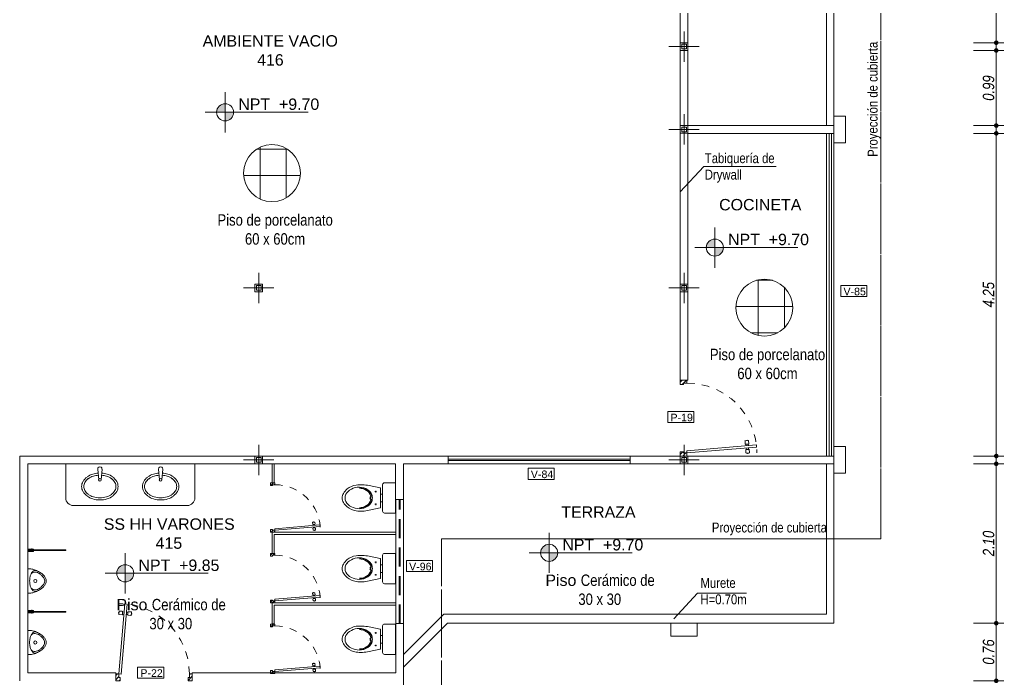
# Model space of a CAD drawing. Header units: inches. Extents: x 140 to 978, y -82 to 38.
# Drawn here: x 875.13 to 888.1, y 10.25 to 18.92 of the extents above; entities that cross this region are included whole.
import ezdxf

# ---------------------------------------------------------------- set-up
doc = ezdxf.new("R2010")
doc.units = ezdxf.units.IN
doc.header["$MEASUREMENT"] = 0
doc.linetypes.add('DASHED2', pattern=[0.375, 0.25, -0.125])
doc.layers.get('0').update_dxf_attribs({"lineweight": 0})
for name, color, linetype, lineweight in [('UNSAAC-COLUMNA', 24, 'Continuous', 0), ('UNSAAC-CORTE MURO', 42, 'Continuous', 35), ('UNSAAC-COTA', 48, 'Continuous', 0), ('UNSAAC-FACHADA(2DO PLANO)', 7, 'Continuous', 30), ('UNSAAC-LINEA 0.00', 251, 'Continuous', 0), ('UNSAAC-LLAMADOS', 88, 'Continuous', 0), ('UNSAAC-MUEBLE', 254, 'Continuous', 0), ('UNSAAC-MURETE', 146, 'Continuous', 20), ('UNSAAC-PISOS', 253, 'Continuous', 0), ('UNSAAC-PROYECCIONES', 38, 'DASHED2', 0), ('UNSAAC-TEXTOS', 250, 'Continuous', 0), ('UNSAAC-VANOS', 24, 'Continuous', 0), ('UNSAAC-VARIOS', 30, 'Continuous', 0)]:
    doc.layers.add(name, color=color, linetype=linetype, lineweight=lineweight)
doc.styles.add('5mm', font='GOTHIC.TTF', dxfattribs={"height": 5})
doc.styles.add('narrow', font='')
doc.styles.get("Standard").update_dxf_attribs({"font": 'arial.ttf'})
doc.styles.get('narrow').set_extended_font_data('Arial Narrow', italic=True)
doc.dimstyles.new('1EN75', dxfattribs={"dimtxt": 0.15, "dimasz": 0.06, "dimexe": 0.1, "dimexo": 0.15, "dimgap": 0.025, "dimtad": 1, "dimzin": 1, "dimdsep": 46, "dimtxsty": 'narrow', "dimblk": 'DOT', "dimcen": 0.1, "dimclrd": 256, "dimclre": 256, "dimclrt": 256, "dimaunit": 1, "dimadec": 3, "dimazin": 0, "dimtfac": 1, "dimtmove": 2, "dimatfit": 3, "dimldrblk": 'ARCHTICK', "dimfxl": 0.3, "dimfxlon": 1, "dimtolj": 1, "dimtzin": 0, "dimlwd": 0, "dimlwe": 0, "dimarcsym": 0})

# ---------------------------------------------------------------- blocks, each defined once
blk = doc.blocks.new('PRTX80')
at = {"layer": 'UNSAAC-TEXTOS'}
h = blk.add_hatch(dxfattribs=at)
h.set_pattern_fill('ANSI31', color=256, scale=0.01, style=0)
h.set_pattern_definition([(45, (-1.629623, -4.234902), (-0.02245064, 0.02245064), [])])
h.paths.add_polyline_path([(-0.755, 0.036), (-0.8, 0.036), (-0.8, -0.036), (-0.769, -0.036), (-0.769, 0), (-0.755, 0)])
h.paths.add_polyline_path([(0, 0.036), (-0.045, 0.036), (-0.045, 0), (-0.032, 0), (-0.032, -0.036), (0, -0.036)])
at = {"layer": 'UNSAAC-PROYECCIONES', "ltscale": 0.15}
blk.add_arc((-0.032, -0.036), 0.737, 180, 270, dxfattribs=at)
at = {"layer": 'UNSAAC-TEXTOS'}
for p, q in [((-0.165, -0.662), (-0.166, -0.669)), ((-0.162, -0.67), (-0.166, -0.669)), ((-0.162, -0.662), (-0.165, -0.662)), ((-0.161, -0.651), (-0.163, -0.681)), ((-0.13, -0.688), (-0.16, -0.685)), ((-0.127, -0.65), (-0.157, -0.648)), ((-0.124, -0.658), (-0.126, -0.68)), ((-0.126, -0.68), (-0.126, -0.684)), ((-0.11, -0.682), (-0.126, -0.68)), ((-0.123, -0.654), (-0.124, -0.658)), ((-0.108, -0.659), (-0.124, -0.658)), ((-0.085, -0.684), (-0.07, -0.685)), ((-0.083, -0.661), (-0.068, -0.663)), ((-0.068, -0.663), (-0.07, -0.685)), ((-0.07, -0.685), (-0.07, -0.689)), ((-0.068, -0.659), (-0.068, -0.663)), ((-0.067, -0.693), (-0.037, -0.695)), ((-0.064, -0.655), (-0.034, -0.658)), ((-0.03, -0.662), (-0.033, -0.692)), ((-0.032, -0.681), (-0.028, -0.681)), ((-0.031, -0.673), (-0.028, -0.673)), ((-0.028, -0.673), (-0.028, -0.681))]:
    blk.add_line(p, q, dxfattribs=at)
for points in [[(-0.8, 0.036), (-0.755, 0.036), (-0.755, 0), (-0.769, 0), (-0.769, -0.036), (-0.8, -0.036), (-0.8, 0.036)], [(-0.045, 0.036), (0, 0.036), (0, -0.036), (-0.032, -0.036), (-0.032, 0), (-0.045, 0), (-0.045, 0.036)]]:
    blk.add_lwpolyline(points, dxfattribs=at)
blk.add_lwpolyline([(-0.056, -0.034), (-0.032, -0.036), (-0.093, -0.77), (-0.117, -0.768)], close=True, dxfattribs=at)
for centre, start, end in [((-0.16, -0.681), 175.2462, 265.2462), ((-0.157, -0.651), 85.2462, 175.2462), ((-0.13, -0.684), 265.2462, 355.2462), ((-0.127, -0.654), 355.2462, 85.2462), ((-0.067, -0.689), 175.2462, 265.2462), ((-0.064, -0.659), 85.2462, 175.2462), ((-0.037, -0.691), 265.2462, 355.2462), ((-0.034, -0.662), 355.2462, 85.2462)]:
    blk.add_arc(centre, 0.00375, start, end, dxfattribs=at)
blk = doc.blocks.new('A$C1DC20D96')
at = {"layer": 'UNSAAC-MUEBLE', "xscale": -1.167239801663273, "yscale": 1.167239801663273, "zscale": 1.167239801663273, "rotation": 180}
blk.add_blockref('PRTX80', (0, 0.034), dxfattribs=at)
blk = doc.blocks.new('puertaDer')
at = {"layer": 'UNSAAC-MUEBLE', "lineweight": 0, "ltscale": 0.4, "xscale": 1.070902481408632, "yscale": 1.070902481408632, "zscale": 1.070902481408632, "rotation": 270}
blk.add_blockref('A$C1DC20D96', (0.052, 0), dxfattribs=at)
blk = doc.blocks.new('puertaIzq')
at = {"layer": 'UNSAAC-MUEBLE', "color": 251, "linetype": 'Continuous', "xscale": -0.9999999580864767, "yscale": 0.9999999580864767, "zscale": 0.9999999580864767, "rotation": 180}
blk.add_blockref('puertaDer', (-0.033, 0), dxfattribs=at)
blk = doc.blocks.new('A$C53952AC4')
at = {"layer": 'UNSAAC-MUEBLE', "color": 251, "linetype": 'Continuous', "xscale": -0.8099999999999901, "yscale": 0.8099999999999901, "zscale": 0.8099999999999901, "rotation": 270}
blk.add_blockref('puertaIzq', (1, -0.009), dxfattribs=at)
blk = doc.blocks.new('P')
at = {"layer": 'UNSAAC-PISOS', "xscale": -1.242090626954516, "yscale": 1.242090626954516, "zscale": 1.242090626954516}
blk.add_blockref('A$C53952AC4', (1.237, -0.003), dxfattribs=at)
blk = doc.blocks.new('urinario')
at = {"layer": 'UNSAAC-MUEBLE'}
for points in [[(0.159, 0), (-0.159, 0, 0.056281), (-0.157, -0.051, 0.051243), (-0.143, -0.102, 0.047086), (-0.117, -0.154, 0.038643), (-0.089, -0.193, 0.050944), (-0.063, -0.218, 0.073316), (-0.03, -0.237, 0.092337), (0, -0.242, 0.092337), (0.03, -0.237, 0.073316), (0.063, -0.218, 0.050944), (0.089, -0.193, 0.038643), (0.117, -0.154, 0.047086), (0.143, -0.102, 0.051243), (0.157, -0.051, 0.056281)], [(0, -0.119, -0.999985), (0, -0.079, -0.999985)]]:
    blk.add_lwpolyline(points, format="xyb", close=True, dxfattribs=at)
for points in [[(0.138, -0.114, 0.078162), (0.139, -0.093, 0.158684), (0.13, -0.071, 0.087457), (0.096, -0.044, 0.073385), (0.057, -0.03, 0.051629), (0, -0.024), (0, -0.024, 0.051629), (-0.057, -0.03, 0.073385), (-0.096, -0.044, 0.087457), (-0.13, -0.071, 0.158684), (-0.139, -0.093, 0.078162), (-0.138, -0.114)], [(-0.095, -0.044, 0.099174), (-0.113, -0.069, 0.110283), (-0.118, -0.096, 0.092873), (-0.111, -0.129, 0.05733), (-0.097, -0.153, 0.037877), (-0.07, -0.185, 0.072182), (-0.029, -0.215, 0.124936), (0, -0.222), (0, -0.222, 0.124936), (0.029, -0.215, 0.072182), (0.07, -0.185, 0.037877), (0.097, -0.153, 0.05733), (0.111, -0.129, 0.092873), (0.118, -0.096, 0.110283), (0.113, -0.069, 0.099174), (0.095, -0.044)]]:
    blk.add_lwpolyline(points, format="xyb", dxfattribs=at)
blk = doc.blocks.new('ovalin')
at = {"layer": 'UNSAAC-MUEBLE'}
for p, q in [((-0.027, 0.073), (-0.015, 0.216)), ((0.028, 0.073), (0.016, 0.216))]:
    blk.add_line(p, q, dxfattribs=at)
for centre, major_axis, start_param, end_param in [((-0.056, 0.273), (-0.135, 0.135), 6.13362, 6.557182), ((-0.056, 0.273), (-0.116, 0.116), 6.133624, 6.557185), ((-0.022, 0.228), (-0.176, -0.176), 4.223703, 4.562836), ((-0.022, 0.228), (-0.156, 0.156), 5.794483, 6.133616), ((0, 0.156), (-0.229, 0.229), 5.49778, 5.794487), ((0, 0.156), (-0.209, -0.209), 3.926987, 4.223694), ((0, 0.156), (-0.229, -0.229), 3.630291, 3.926998), ((0, 0.156), (-0.209, 0.209), 5.201084, 5.497791), ((0.022, 0.228), (-0.156, 0.156), 4.861959, 5.201092), ((0.022, 0.228), (-0.176, 0.176), 4.861942, 5.201075), ((0.055, 0.273), (-0.116, -0.116), 2.867593, 3.291154), ((0.055, 0.273), (-0.135, 0.135), 4.438392, 4.861954), ((-0.108, 0.302), (-0.0935, 0.0935), 0.274012, 0.785408), ((-0.108, 0.302), (-0.0935, -0.0935), -0.785408, -0.274012), ((-0.108, 0.302), (-0.0738, -0.0738), -1.296786, -0.785391), ((-0.108, 0.302), (-0.0738, 0.0738), 0.785391, 1.296786), ((0.107, 0.302), (-0.0738, -0.0738), 2.356187, 2.867582), ((0.107, 0.302), (-0.0738, 0.0738), 3.415603, 3.926998), ((0.107, 0.302), (-0.0935, -0.0935), 2.356202, 2.867598), ((0.107, 0.302), (-0.0935, 0.0935), 3.415588, 3.926983), ((-0.056, 0.331), (-0.135, -0.135), -0.273997, 0.149565), ((-0.056, 0.331), (-0.116, 0.116), 1.296796, 1.720358), ((-0.022, 0.377), (-0.176, 0.176), 1.720349, 2.059482), ((-0.022, 0.377), (-0.156, -0.156), 0.14957, 0.488703), ((0, 0.449), (-0.229, 0.229), 2.059497, 2.287569), ((0, 0.449), (-0.209, -0.209), 0.488686, 0.718095), ((0, 0.215), (-0.0123, -0.0123), 2.356194490192183, 8.639379797371769), ((0, 0.215), (-0.011, 0.011), 4.009773, 6.985802), ((0, 0.449), (-0.209, -0.209), 0.857953, 1.082118), ((0, 0.449), (-0.229, 0.229), 2.429621, 2.652905), ((0.022, 0.377), (-0.156, -0.156), 1.082094, 1.421227), ((0.022, 0.377), (-0.176, -0.176), 1.08211, 1.421243), ((0.055, 0.331), (-0.116, 0.116), 2.992031, 3.415593), ((0.055, 0.331), (-0.135, -0.135), 1.421231, 1.844793), ((0, 0.069), (-0.0194, -0.0194), -0.950962, 2.521758)]:
    blk.add_ellipse(centre, major_axis=major_axis, ratio=1, start_param=start_param, end_param=end_param, dxfattribs=at)
blk = doc.blocks.new('inodoro')
at = {"layer": 'UNSAAC-MUEBLE'}
for p, q in [((-0.073, 0.285), (-0.093, 0.285)), ((-0.083, 0.295), (-0.083, 0.275)), ((0.073, 0.285), (0.093, 0.285)), ((0.083, 0.295), (0.083, 0.275)), ((-0.2, 0.025), (-0.2, 0.17)), ((-0.175, 0.195), (0.175, 0.195)), ((0.2, 0.17), (0.2, 0.025)), ((0.2, 0.025), (-0.2, 0.025))]:
    blk.add_line(p, q, dxfattribs=at)
for points in [[(-0.122, 0.22, -0.356028), (-0.132, 0.227), (-0.162, 0.371, -0.088113), (-0.17, 0.544, -0.124068), (-0.118, 0.661, -0.086475), (-0.059, 0.711, -0.130408), (0, 0.726, -0.130408), (0.059, 0.711, -0.086475), (0.118, 0.661, -0.124068), (0.17, 0.544, -0.088113), (0.162, 0.371), (0.132, 0.227, -0.356028), (0.122, 0.22)], [(0, 0.689, -0.221073), (0.087, 0.649, -0.102493), (0.136, 0.557, -0.121565), (0.134, 0.442, -0.187395), (0.062, 0.345, -0.126952), (0, 0.329, -0.126952), (-0.062, 0.345, -0.187395), (-0.134, 0.442, -0.121565), (-0.136, 0.557, -0.102493), (-0.087, 0.649, -0.221073)]]:
    blk.add_lwpolyline(points, format="xyb", close=True, dxfattribs=at)
for points in [[(-0.128, 0.5, 0.134007), (-0.099, 0.405, 0.213245), (-0.025, 0.351, -0.668461), (-0.028, 0.337, -0.205105), (-0.109, 0.399, -0.136377), (-0.137, 0.5)], [(0.137, 0.5, -0.136377), (0.109, 0.399, -0.205105), (0.028, 0.337, -0.668461), (0.025, 0.351, 0.213245), (0.099, 0.405, 0.134007), (0.128, 0.5)], [(0.005, 0.361), (0.016, 0.355, -0.801198), (0.017, 0.352, -0.05862), (0, 0.35, -0.05862), (-0.017, 0.352, -0.801198), (-0.016, 0.355), (-0.005, 0.361)]]:
    blk.add_lwpolyline(points, format="xyb", dxfattribs=at)
blk.add_lwpolyline([(-0.051, 0.22), (-0.051, 0.195), (0.051, 0.195), (0.051, 0.22)], dxfattribs=at)
for centre, start, end in [((-0.174, 0.169), 92.0974, 177.9026), ((0.174, 0.169), 2.0974, 87.9026)]:
    blk.add_arc(centre, 0.026, start, end, dxfattribs=at)
blk = doc.blocks.new('npt')
at = {"layer": 'UNSAAC-TEXTOS'}
h = blk.add_hatch(color=0, dxfattribs=at)
h.dxf.hatch_style = 1
h.paths.add_polyline_path([(0.0522, 0), (0, 0), (0, -0.0522, 0.414214)])
h.paths.add_polyline_path([(0, 0.0522, 0.414214), (-0.0522, 0), (0, 0)])
at = {"layer": 'UNSAAC-TEXTOS', "color": 0}
for p, q in [((0, -0.1228), (0, 0.1228)), ((-0.1228, 0), (0.507, 0))]:
    blk.add_line(p, q, dxfattribs=at)
blk.add_circle((0, 0), 0.0522, dxfattribs=at)
blk = doc.blocks.new('npty')
at = {"layer": 'UNSAAC-TEXTOS', "xscale": 2.154779168756153, "yscale": 2.154779168756153, "zscale": 2.154779168756153}
blk.add_blockref('npt', (1323.156, 5.491), dxfattribs=at)
at = {"layer": 'UNSAAC-TEXTOS', "insert": (1323.33, 5.673), "char_height": 0.15, "width": 1.06387, "attachment_point": 1, "style": '5mm'}
blk.add_mtext('{\\fArial|b0|i0|c0|p34;NPT  +9.70}', dxfattribs=at)
blk = doc.blocks.new('puzo')
at = {"layer": 'UNSAAC-PISOS'}
h = blk.add_hatch(dxfattribs=at)
h.set_pattern_fill('_USER', color=256, scale=0.345285, style=0, double=1, pattern_type=0)
h.set_pattern_definition([(0, (1324.06815, 3.74796), (0, 0.34529), []), (90, (1324.06815, 3.74796), (-0.34529, 2e-17), [])])
edge = h.paths.add_edge_path()
edge.add_arc((1324.206, 3.903), 0.375, 0, 360)
blk.add_circle((1324.206, 3.903), 0.375, dxfattribs=at)
at = {"layer": 'UNSAAC-TEXTOS', "insert": (1323.476, 3.362), "char_height": 0.15, "width": 1.52397, "attachment_point": 1, "style": 'narrow'}
blk.add_mtext('\\pi0.012394;{\\fArial Narrow|b0|i0|c0|p34;Piso de porcelanato \\P\\pi0.37414;60 x 60cm}', dxfattribs=at)
blk = doc.blocks.new('_Dot')
at = {"color": 0, "linetype": 'ByBlock', "lineweight": -2}
blk.add_line((-0.5, 0), (-1, 0), dxfattribs=at)
at = {"color": 0, "linetype": 'ByBlock', "const_width": 0.5}
blk.add_lwpolyline([(-0.25, 0, 1), (0.25, 0, 1)], format="xyb", close=True, dxfattribs=at)
blk = doc.blocks.new('*D247')
at = {"layer": 'Defpoints', "color": 0, "transparency": 16777216}
for p in [(885.787, 22.029), (885.787, 17.324), (890.517, 17.324)]:
    blk.add_point(p, dxfattribs=at)
at = {"layer": 'UNSAAC-COTA', "lineweight": 0, "transparency": 16777216}
for p, q in [((890.217, 22.029), (890.617, 22.029)), ((890.517, 21.969), (890.517, 17.384)), ((890.217, 17.324), (890.617, 17.324))]:
    blk.add_line(p, q, dxfattribs=at)
at = {"layer": 'UNSAAC-COTA', "lineweight": 0, "transparency": 16777216, "xscale": 0.06, "yscale": 0.06, "zscale": 0.06}
for p, rotation in [((890.517, 22.029), 90), ((890.517, 17.324), 270)]:
    blk.add_blockref('_Dot', p, dxfattribs=dict(at, rotation=rotation))
at = {"layer": 'UNSAAC-COTA', "transparency": 16777216, "insert": (890.416, 19.677), "char_height": 0.15, "attachment_point": 5, "rotation": 90, "style": 'narrow'}
blk.add_mtext('\\A1;4.71', dxfattribs=at)
blk = doc.blocks.new('_ArchTick')
at = {"layer": 'UNSAAC-FACHADA(2DO PLANO)', "color": 0, "const_width": 0.15}
blk.add_lwpolyline([(-0.5, -0.5), (0.5, 0.5)], dxfattribs=at)
blk = doc.blocks.new('*D248')
at = {"layer": 'Defpoints', "color": 0, "transparency": 16777216}
for p in [(885.787, 17.324), (885.787, 13.069), (890.517, 13.069)]:
    blk.add_point(p, dxfattribs=at)
at = {"layer": 'UNSAAC-COTA', "lineweight": 0, "transparency": 16777216}
for p, q in [((890.217, 17.324), (890.617, 17.324)), ((890.517, 17.264), (890.517, 13.129)), ((890.217, 13.069), (890.617, 13.069))]:
    blk.add_line(p, q, dxfattribs=at)
at = {"layer": 'UNSAAC-COTA', "lineweight": 0, "transparency": 16777216, "xscale": 0.06, "yscale": 0.06, "zscale": 0.06}
for p, rotation in [((890.517, 17.324), 90), ((890.517, 13.069), 270)]:
    blk.add_blockref('_Dot', p, dxfattribs=dict(at, rotation=rotation))
at = {"layer": 'UNSAAC-COTA', "transparency": 16777216, "insert": (890.415, 15.197), "char_height": 0.15, "attachment_point": 5, "rotation": 90, "style": 'narrow'}
blk.add_mtext('\\A1;4.25', dxfattribs=at)
blk = doc.blocks.new('*D249')
at = {"layer": 'Defpoints', "color": 0, "transparency": 16777216}
for p in [(885.787, 13.069), (880.325, 8.429), (890.517, 8.429)]:
    blk.add_point(p, dxfattribs=at)
at = {"layer": 'UNSAAC-COTA', "lineweight": 0, "transparency": 16777216}
for p, q in [((890.217, 13.069), (890.617, 13.069)), ((890.517, 13.009), (890.517, 8.489)), ((890.217, 8.429), (890.617, 8.429))]:
    blk.add_line(p, q, dxfattribs=at)
at = {"layer": 'UNSAAC-COTA', "lineweight": 0, "transparency": 16777216, "xscale": 0.06, "yscale": 0.06, "zscale": 0.06}
for p, rotation in [((890.517, 13.069), 90), ((890.517, 8.429), 270)]:
    blk.add_blockref('_Dot', p, dxfattribs=dict(at, rotation=rotation))
at = {"layer": 'UNSAAC-COTA', "transparency": 16777216, "insert": (890.415, 10.749), "char_height": 0.15, "attachment_point": 5, "rotation": 90, "style": 'narrow'}
blk.add_mtext('\\A1;4.64', dxfattribs=at)
blk = doc.blocks.new('*D273')
at = {"layer": 'Defpoints', "color": 0, "transparency": 16777216}
for p in [(887.487, 24.124), (889.71, 24.124), (887.487, -13.276)]:
    blk.add_point(p, dxfattribs=at)
at = {"layer": 'UNSAAC-COTA', "lineweight": 0, "transparency": 16777216}
for p, q in [((889.41, 24.124), (889.81, 24.124)), ((889.71, -13.216), (889.71, 24.064)), ((889.41, -13.276), (889.81, -13.276))]:
    blk.add_line(p, q, dxfattribs=at)
at = {"layer": 'UNSAAC-COTA', "lineweight": 0, "transparency": 16777216, "xscale": 0.06, "yscale": 0.06, "zscale": 0.06}
for p, rotation in [((889.71, 24.124), 90), ((889.71, -13.276), 270)]:
    blk.add_blockref('_Dot', p, dxfattribs=dict(at, rotation=rotation))
at = {"layer": 'UNSAAC-COTA', "transparency": 16777216, "insert": (889.608, 5.424), "char_height": 0.15, "attachment_point": 5, "rotation": 90, "style": 'narrow'}
blk.add_mtext('\\A1;37.40', dxfattribs=at)
blk = doc.blocks.new('*D275')
at = {"layer": 'Defpoints', "color": 0, "transparency": 16777216}
for p in [(888.939, 22.223), (885.562, 18.616), (888.939, 18.616)]:
    blk.add_point(p, dxfattribs=at)
at = {"layer": 'UNSAAC-COTA', "lineweight": 0, "transparency": 16777216}
for p, q in [((888.939, 22.223), (888.839, 22.223)), ((888.939, 22.163), (888.939, 18.676)), ((888.639, 18.616), (889.039, 18.616))]:
    blk.add_line(p, q, dxfattribs=at)
at = {"layer": 'UNSAAC-COTA', "lineweight": 0, "transparency": 16777216, "xscale": 0.06, "yscale": 0.06, "zscale": 0.06}
for p, rotation in [((888.939, 22.223), 90), ((888.939, 18.616), 270)]:
    blk.add_blockref('_Dot', p, dxfattribs=dict(at, rotation=rotation))
at = {"layer": 'UNSAAC-COTA', "transparency": 16777216, "insert": (888.838, 20.419), "char_height": 0.15, "attachment_point": 5, "rotation": 90, "style": 'narrow'}
blk.add_mtext('\\A1;3.61', dxfattribs=at)
blk = doc.blocks.new('*D276')
at = {"layer": 'Defpoints', "color": 0, "transparency": 16777216}
for p in [(885.562, 18.616), (885.562, 18.514), (888.939, 18.514)]:
    blk.add_point(p, dxfattribs=at)
at = {"layer": 'UNSAAC-COTA', "lineweight": 0, "transparency": 16777216}
for p, q in [((888.939, 18.676), (888.939, 18.736)), ((888.639, 18.616), (889.039, 18.616)), ((888.939, 18.616), (888.939, 18.514)), ((888.639, 18.514), (889.039, 18.514)), ((888.939, 18.454), (888.939, 18.394))]:
    blk.add_line(p, q, dxfattribs=at)
at = {"layer": 'UNSAAC-COTA', "lineweight": 0, "transparency": 16777216, "xscale": 0.06, "yscale": 0.06, "zscale": 0.06}
for p, rotation in [((888.939, 18.616), 270), ((888.939, 18.514), 90)]:
    blk.add_blockref('_Dot', p, dxfattribs=dict(at, rotation=rotation))
at = {"layer": 'UNSAAC-COTA', "transparency": 16777216, "insert": (889.307, 18.565), "char_height": 0.15, "attachment_point": 5, "rotation": 90, "style": 'narrow'}
blk.add_mtext('\\A1;0.10', dxfattribs=at)
blk = doc.blocks.new('*D277')
at = {"layer": 'Defpoints', "color": 0, "transparency": 16777216}
for p in [(885.562, 18.514), (885.562, 17.525), (888.939, 17.525)]:
    blk.add_point(p, dxfattribs=at)
at = {"layer": 'UNSAAC-COTA', "lineweight": 0, "transparency": 16777216}
for p, q in [((888.639, 18.514), (889.039, 18.514)), ((888.939, 18.454), (888.939, 17.585)), ((888.639, 17.525), (889.039, 17.525))]:
    blk.add_line(p, q, dxfattribs=at)
at = {"layer": 'UNSAAC-COTA', "lineweight": 0, "transparency": 16777216, "xscale": 0.06, "yscale": 0.06, "zscale": 0.06}
for p, rotation in [((888.939, 18.514), 90), ((888.939, 17.525), 270)]:
    blk.add_blockref('_Dot', p, dxfattribs=dict(at, rotation=rotation))
at = {"layer": 'UNSAAC-COTA', "transparency": 16777216, "insert": (888.838, 18.019), "char_height": 0.15, "attachment_point": 5, "rotation": 90, "style": 'narrow'}
blk.add_mtext('\\A1;0.99', dxfattribs=at)
blk = doc.blocks.new('*D278')
at = {"layer": 'Defpoints', "color": 0, "transparency": 16777216}
for p in [(885.562, 17.525), (885.562, 17.423), (888.939, 17.423)]:
    blk.add_point(p, dxfattribs=at)
at = {"layer": 'UNSAAC-COTA', "lineweight": 0, "transparency": 16777216}
for p, q in [((888.939, 17.585), (888.939, 17.645)), ((888.639, 17.525), (889.039, 17.525)), ((888.939, 17.525), (888.939, 17.423)), ((888.639, 17.423), (889.039, 17.423)), ((888.939, 17.363), (888.939, 17.303))]:
    blk.add_line(p, q, dxfattribs=at)
at = {"layer": 'UNSAAC-COTA', "lineweight": 0, "transparency": 16777216, "xscale": 0.06, "yscale": 0.06, "zscale": 0.06}
for p, rotation in [((888.939, 17.525), 270), ((888.939, 17.423), 90)]:
    blk.add_blockref('_Dot', p, dxfattribs=dict(at, rotation=rotation))
at = {"layer": 'UNSAAC-COTA', "transparency": 16777216, "insert": (889.307, 17.474), "char_height": 0.15, "attachment_point": 5, "rotation": 90, "style": 'narrow'}
blk.add_mtext('\\A1;0.10', dxfattribs=at)
blk = doc.blocks.new('*D279')
at = {"layer": 'Defpoints', "color": 0, "transparency": 16777216}
for p in [(885.562, 17.423), (885.562, 15.439), (888.939, 15.439)]:
    blk.add_point(p, dxfattribs=at)
at = {"layer": 'UNSAAC-COTA', "lineweight": 0, "transparency": 16777216}
for p, q in [((888.639, 17.423), (889.039, 17.423)), ((888.939, 17.363), (888.939, 15.499)), ((888.639, 15.439), (889.039, 15.439))]:
    blk.add_line(p, q, dxfattribs=at)
at = {"layer": 'UNSAAC-COTA', "lineweight": 0, "transparency": 16777216, "xscale": 0.06, "yscale": 0.06, "zscale": 0.06}
for p, rotation in [((888.939, 17.423), 90), ((888.939, 15.439), 270)]:
    blk.add_blockref('_Dot', p, dxfattribs=dict(at, rotation=rotation))
at = {"layer": 'UNSAAC-COTA', "transparency": 16777216, "insert": (888.838, 16.431), "char_height": 0.15, "attachment_point": 5, "rotation": 90, "style": 'narrow'}
blk.add_mtext('\\A1;1.98', dxfattribs=at)
blk = doc.blocks.new('*D280')
at = {"layer": 'Defpoints', "color": 0, "transparency": 16777216}
for p in [(885.562, 15.439), (885.562, 15.337), (888.939, 15.337)]:
    blk.add_point(p, dxfattribs=at)
at = {"layer": 'UNSAAC-COTA', "lineweight": 0, "transparency": 16777216}
for p, q in [((888.639, 15.439), (889.039, 15.439)), ((888.939, 15.499), (888.939, 15.559)), ((888.939, 15.439), (888.939, 15.337)), ((888.639, 15.337), (889.039, 15.337)), ((888.939, 15.277), (888.939, 15.217))]:
    blk.add_line(p, q, dxfattribs=at)
at = {"layer": 'UNSAAC-COTA', "lineweight": 0, "transparency": 16777216, "xscale": 0.06, "yscale": 0.06, "zscale": 0.06}
for p, rotation in [((888.939, 15.439), 270), ((888.939, 15.337), 90)]:
    blk.add_blockref('_Dot', p, dxfattribs=dict(at, rotation=rotation))
at = {"layer": 'UNSAAC-COTA', "transparency": 16777216, "insert": (889.307, 15.388), "char_height": 0.15, "attachment_point": 5, "rotation": 90, "style": 'narrow'}
blk.add_mtext('\\A1;0.10', dxfattribs=at)
blk = doc.blocks.new('*D281')
at = {"layer": 'Defpoints', "color": 0, "transparency": 16777216}
for p in [(885.562, 15.337), (885.562, 13.175), (888.939, 13.175)]:
    blk.add_point(p, dxfattribs=at)
at = {"layer": 'UNSAAC-COTA', "lineweight": 0, "transparency": 16777216}
for p, q in [((888.639, 15.337), (889.039, 15.337)), ((888.939, 15.277), (888.939, 13.235)), ((888.639, 13.175), (889.039, 13.175))]:
    blk.add_line(p, q, dxfattribs=at)
at = {"layer": 'UNSAAC-COTA', "lineweight": 0, "transparency": 16777216, "xscale": 0.06, "yscale": 0.06, "zscale": 0.06}
for p, rotation in [((888.939, 15.337), 90), ((888.939, 13.175), 270)]:
    blk.add_blockref('_Dot', p, dxfattribs=dict(at, rotation=rotation))
at = {"layer": 'UNSAAC-COTA', "transparency": 16777216, "insert": (888.838, 14.256), "char_height": 0.15, "attachment_point": 5, "rotation": 90, "style": 'narrow'}
blk.add_mtext('\\A1;2.16', dxfattribs=at)
blk = doc.blocks.new('*D282')
at = {"layer": 'Defpoints', "color": 0, "transparency": 16777216}
for p in [(885.562, 13.175), (885.562, 13.073), (888.939, 13.073)]:
    blk.add_point(p, dxfattribs=at)
at = {"layer": 'UNSAAC-COTA', "lineweight": 0, "transparency": 16777216}
for p, q in [((888.939, 13.235), (888.939, 13.295)), ((888.639, 13.175), (889.039, 13.175)), ((888.939, 13.175), (888.939, 13.073)), ((888.639, 13.073), (889.039, 13.073)), ((888.939, 13.013), (888.939, 12.953))]:
    blk.add_line(p, q, dxfattribs=at)
at = {"layer": 'UNSAAC-COTA', "lineweight": 0, "transparency": 16777216, "xscale": 0.06, "yscale": 0.06, "zscale": 0.06}
for p, rotation in [((888.939, 13.175), 270), ((888.939, 13.073), 90)]:
    blk.add_blockref('_Dot', p, dxfattribs=dict(at, rotation=rotation))
at = {"layer": 'UNSAAC-COTA', "transparency": 16777216, "insert": (889.307, 13.124), "char_height": 0.15, "attachment_point": 5, "rotation": 90, "style": 'narrow'}
blk.add_mtext('\\A1;0.10', dxfattribs=at)
blk = doc.blocks.new('*D283')
at = {"layer": 'Defpoints', "color": 0, "transparency": 16777216}
for p in [(885.562, 13.073), (881.818, 8.596), (888.939, 8.596)]:
    blk.add_point(p, dxfattribs=at)
at = {"layer": 'UNSAAC-COTA', "lineweight": 0, "transparency": 16777216}
for p, q in [((888.639, 13.073), (889.039, 13.073)), ((888.939, 13.013), (888.939, 8.656)), ((888.639, 8.596), (889.039, 8.596))]:
    blk.add_line(p, q, dxfattribs=at)
at = {"layer": 'UNSAAC-COTA', "lineweight": 0, "transparency": 16777216, "xscale": 0.06, "yscale": 0.06, "zscale": 0.06}
for p, rotation in [((888.939, 13.073), 90), ((888.939, 8.596), 270)]:
    blk.add_blockref('_Dot', p, dxfattribs=dict(at, rotation=rotation))
at = {"layer": 'UNSAAC-COTA', "transparency": 16777216, "insert": (888.838, 10.835), "char_height": 0.15, "attachment_point": 5, "rotation": 90, "style": 'narrow'}
blk.add_mtext('\\A1;4.48', dxfattribs=at)
blk = doc.blocks.new('*D379')
at = {"layer": 'Defpoints', "color": 0, "transparency": 16777216}
for p in [(883.933, 22.223), (883.933, 18.616), (887.994, 18.616)]:
    blk.add_point(p, dxfattribs=at)
at = {"layer": 'UNSAAC-COTA', "lineweight": 0, "transparency": 16777216}
for p, q in [((887.694, 22.223), (888.094, 22.223)), ((887.994, 22.163), (887.994, 18.676)), ((887.694, 18.616), (888.094, 18.616))]:
    blk.add_line(p, q, dxfattribs=at)
at = {"layer": 'UNSAAC-COTA', "lineweight": 0, "transparency": 16777216, "xscale": 0.06, "yscale": 0.06, "zscale": 0.06}
for p, rotation in [((887.994, 22.223), 90), ((887.994, 18.616), 270)]:
    blk.add_blockref('_Dot', p, dxfattribs=dict(at, rotation=rotation))
at = {"layer": 'UNSAAC-COTA', "transparency": 16777216, "insert": (887.893, 20.419), "char_height": 0.15, "attachment_point": 5, "rotation": 90, "style": 'narrow'}
blk.add_mtext('\\A1;3.61', dxfattribs=at)
blk = doc.blocks.new('*D380')
at = {"layer": 'Defpoints', "color": 0, "transparency": 16777216}
for p in [(883.933, 18.616), (883.933, 18.514), (887.994, 18.514)]:
    blk.add_point(p, dxfattribs=at)
at = {"layer": 'UNSAAC-COTA', "lineweight": 0, "transparency": 16777216}
for p, q in [((887.994, 18.676), (887.994, 18.736)), ((887.694, 18.616), (888.094, 18.616)), ((887.994, 18.616), (887.994, 18.514)), ((887.694, 18.514), (888.094, 18.514)), ((887.994, 18.454), (887.994, 18.394))]:
    blk.add_line(p, q, dxfattribs=at)
at = {"layer": 'UNSAAC-COTA', "lineweight": 0, "transparency": 16777216, "xscale": 0.06, "yscale": 0.06, "zscale": 0.06}
for p, rotation in [((887.994, 18.616), 270), ((887.994, 18.514), 90)]:
    blk.add_blockref('_Dot', p, dxfattribs=dict(at, rotation=rotation))
at = {"layer": 'UNSAAC-COTA', "transparency": 16777216, "insert": (888.362, 18.565), "char_height": 0.15, "attachment_point": 5, "rotation": 90, "style": 'narrow'}
blk.add_mtext('\\A1;0.10', dxfattribs=at)
blk = doc.blocks.new('*D381')
at = {"layer": 'Defpoints', "color": 0, "transparency": 16777216}
for p in [(883.933, 18.514), (883.933, 17.525), (887.994, 17.525)]:
    blk.add_point(p, dxfattribs=at)
at = {"layer": 'UNSAAC-COTA', "lineweight": 0, "transparency": 16777216}
for p, q in [((887.694, 18.514), (888.094, 18.514)), ((887.994, 18.454), (887.994, 17.585)), ((887.694, 17.525), (888.094, 17.525))]:
    blk.add_line(p, q, dxfattribs=at)
at = {"layer": 'UNSAAC-COTA', "lineweight": 0, "transparency": 16777216, "xscale": 0.06, "yscale": 0.06, "zscale": 0.06}
for p, rotation in [((887.994, 18.514), 90), ((887.994, 17.525), 270)]:
    blk.add_blockref('_Dot', p, dxfattribs=dict(at, rotation=rotation))
at = {"layer": 'UNSAAC-COTA', "transparency": 16777216, "insert": (887.893, 18.019), "char_height": 0.15, "attachment_point": 5, "rotation": 90, "style": 'narrow'}
blk.add_mtext('\\A1;0.99', dxfattribs=at)
blk = doc.blocks.new('*D382')
at = {"layer": 'Defpoints', "color": 0, "transparency": 16777216}
for p in [(883.933, 17.525), (885.857, 17.423), (887.994, 17.423)]:
    blk.add_point(p, dxfattribs=at)
at = {"layer": 'UNSAAC-COTA', "lineweight": 0, "transparency": 16777216}
for p, q in [((887.994, 17.585), (887.994, 17.645)), ((887.694, 17.525), (888.094, 17.525)), ((887.994, 17.525), (887.994, 17.423)), ((887.694, 17.423), (888.094, 17.423)), ((887.994, 17.363), (887.994, 17.303))]:
    blk.add_line(p, q, dxfattribs=at)
at = {"layer": 'UNSAAC-COTA', "lineweight": 0, "transparency": 16777216, "xscale": 0.06, "yscale": 0.06, "zscale": 0.06}
for p, rotation in [((887.994, 17.525), 270), ((887.994, 17.423), 90)]:
    blk.add_blockref('_Dot', p, dxfattribs=dict(at, rotation=rotation))
at = {"layer": 'UNSAAC-COTA', "transparency": 16777216, "insert": (888.362, 17.474), "char_height": 0.15, "attachment_point": 5, "rotation": 90, "style": 'narrow'}
blk.add_mtext('\\A1;0.10', dxfattribs=at)
blk = doc.blocks.new('*D383')
at = {"layer": 'Defpoints', "color": 0, "transparency": 16777216}
for p in [(885.857, 17.423), (885.857, 13.175), (887.994, 13.175)]:
    blk.add_point(p, dxfattribs=at)
at = {"layer": 'UNSAAC-COTA', "lineweight": 0, "transparency": 16777216}
for p, q in [((887.694, 17.423), (888.094, 17.423)), ((887.994, 17.363), (887.994, 13.235)), ((887.694, 13.175), (888.094, 13.175))]:
    blk.add_line(p, q, dxfattribs=at)
at = {"layer": 'UNSAAC-COTA', "lineweight": 0, "transparency": 16777216, "xscale": 0.06, "yscale": 0.06, "zscale": 0.06}
for p, rotation in [((887.994, 17.423), 90), ((887.994, 13.175), 270)]:
    blk.add_blockref('_Dot', p, dxfattribs=dict(at, rotation=rotation))
at = {"layer": 'UNSAAC-COTA', "transparency": 16777216, "insert": (887.893, 15.299), "char_height": 0.15, "attachment_point": 5, "rotation": 90, "style": 'narrow'}
blk.add_mtext('\\A1;4.25', dxfattribs=at)
blk = doc.blocks.new('*D384')
at = {"layer": 'Defpoints', "color": 0, "transparency": 16777216}
for p in [(885.857, 13.175), (885.857, 13.073), (887.994, 13.073)]:
    blk.add_point(p, dxfattribs=at)
at = {"layer": 'UNSAAC-COTA', "lineweight": 0, "transparency": 16777216}
for p, q in [((887.994, 13.235), (887.994, 13.295)), ((887.694, 13.175), (888.094, 13.175)), ((887.994, 13.175), (887.994, 13.073)), ((887.694, 13.073), (888.094, 13.073)), ((887.994, 13.013), (887.994, 12.953))]:
    blk.add_line(p, q, dxfattribs=at)
at = {"layer": 'UNSAAC-COTA', "lineweight": 0, "transparency": 16777216, "xscale": 0.06, "yscale": 0.06, "zscale": 0.06}
for p, rotation in [((887.994, 13.175), 270), ((887.994, 13.073), 90)]:
    blk.add_blockref('_Dot', p, dxfattribs=dict(at, rotation=rotation))
at = {"layer": 'UNSAAC-COTA', "transparency": 16777216, "insert": (888.362, 13.124), "char_height": 0.15, "attachment_point": 5, "rotation": 90, "style": 'narrow'}
blk.add_mtext('\\A1;0.10', dxfattribs=at)
blk = doc.blocks.new('*D385')
at = {"layer": 'Defpoints', "color": 0, "transparency": 16777216}
for p in [(885.857, 13.073), (885.857, 10.974), (887.994, 10.974)]:
    blk.add_point(p, dxfattribs=at)
at = {"layer": 'UNSAAC-COTA', "lineweight": 0, "transparency": 16777216}
for p, q in [((887.694, 13.073), (888.094, 13.073)), ((887.994, 13.013), (887.994, 11.034)), ((887.694, 10.974), (888.094, 10.974))]:
    blk.add_line(p, q, dxfattribs=at)
at = {"layer": 'UNSAAC-COTA', "lineweight": 0, "transparency": 16777216, "xscale": 0.06, "yscale": 0.06, "zscale": 0.06}
for p, rotation in [((887.994, 13.073), 90), ((887.994, 10.974), 270)]:
    blk.add_blockref('_Dot', p, dxfattribs=dict(at, rotation=rotation))
at = {"layer": 'UNSAAC-COTA', "transparency": 16777216, "insert": (887.893, 12.024), "char_height": 0.15, "attachment_point": 5, "rotation": 90, "style": 'narrow'}
blk.add_mtext('\\A1;2.10', dxfattribs=at)
blk = doc.blocks.new('*D386')
at = {"layer": 'Defpoints', "color": 0, "transparency": 16777216}
for p in [(885.857, 10.974), (880.188, 10.216), (887.994, 10.216)]:
    blk.add_point(p, dxfattribs=at)
at = {"layer": 'UNSAAC-COTA', "lineweight": 0, "transparency": 16777216}
for p, q in [((887.694, 10.974), (888.094, 10.974)), ((887.994, 10.914), (887.994, 10.276)), ((887.694, 10.216), (888.094, 10.216))]:
    blk.add_line(p, q, dxfattribs=at)
at = {"layer": 'UNSAAC-COTA', "lineweight": 0, "transparency": 16777216, "xscale": 0.06, "yscale": 0.06, "zscale": 0.06}
for p, rotation in [((887.994, 10.974), 90), ((887.994, 10.216), 270)]:
    blk.add_blockref('_Dot', p, dxfattribs=dict(at, rotation=rotation))
at = {"layer": 'UNSAAC-COTA', "transparency": 16777216, "insert": (887.893, 10.595), "char_height": 0.15, "attachment_point": 5, "rotation": 90, "style": 'narrow'}
blk.add_mtext('\\A1;0.76', dxfattribs=at)
blk = doc.blocks.new('columna')
at = {"layer": 'UNSAAC-COLUMNA'}
for p, q in [((0, 0.2), (0, -0.2)), ((0, 0.2), (0, -0.2)), ((0.2, 0), (-0.2, 0)), ((0.2, 0), (-0.2, 0))]:
    blk.add_line(p, q, dxfattribs=at)
for points in [[(-0.0508, 0.0508), (0.0508, 0.0508), (0.0508, -0.0508), (-0.0508, -0.0508)], [(-0.0308, 0.0308), (0.0308, 0.0308), (0.0308, -0.0308), (-0.0308, -0.0308)]]:
    blk.add_lwpolyline(points, close=True, dxfattribs=at)
blk = doc.blocks.new('D')
at = {"layer": 'UNSAAC-COLUMNA'}
for p in [(1342.882, 18.565), (1342.882, 17.474), (1337.282, 15.388), (1342.882, 15.388), (1337.282, 13.124), (1342.882, 13.124)]:
    blk.add_blockref('columna', p, dxfattribs=at)

msp = doc.modelspace()

# ---------------------------------------------------------------- linework, layer by layer
at = {"layer": 'UNSAAC-LINEA 0.00', "ltscale": 2.5}
msp.add_lwpolyline([(861.431, 24.124), (867.135, 24.124), (867.135, 22.325), (872.631, 22.325), (872.631, 24.124), (878.333, 24.124), (878.333, 22.325), (883.933, 22.325), (883.933, 17.525), (885.857, 17.525), (885.857, 13.073), (880.188, 13.073), (880.188, 0.455)], dxfattribs=at)
at = {"layer": 'UNSAAC-LLAMADOS', "ltscale": 2.5}
for points in [[(885.096, 16.986), (884.143, 16.986), (883.831, 16.651)], [(884.706, 11.368), (884.061, 11.368), (883.749, 11.033)]]:
    msp.add_lwpolyline(points, dxfattribs=at)
at = {"layer": 'UNSAAC-MUEBLE'}
for p, q in [((875.24, 11.95), (875.315, 11.95)), ((875.25, 11.94), (875.741, 11.94)), ((875.25, 11.94), (875.25, 11.93)), ((875.25, 11.93), (875.741, 11.93)), ((875.292, 11.959), (875.292, 11.913)), ((875.315, 11.95), (875.315, 11.94)), ((875.315, 11.93), (875.315, 11.92)), ((875.741, 11.93), (875.741, 11.94)), ((875.24, 11.92), (875.315, 11.92)), ((875.24, 11.14), (875.315, 11.14)), ((875.24, 11.11), (875.315, 11.11)), ((875.25, 11.13), (875.741, 11.13)), ((875.25, 11.13), (875.25, 11.12)), ((875.25, 11.12), (875.741, 11.12)), ((875.292, 11.149), (875.292, 11.103)), ((875.315, 11.14), (875.315, 11.13)), ((875.315, 11.12), (875.315, 11.11)), ((875.741, 11.12), (875.741, 11.13))]:
    msp.add_line(p, q, dxfattribs=at)
at = {"layer": 'UNSAAC-MURETE'}
for p, q in [((885.857, 17.525), (885.857, 24.124)), ((885.857, 17.649), (885.857, 17.474)), ((885.857, 17.649), (886.007, 17.649)), ((885.857, 17.649), (885.857, 17.474)), ((885.857, 17.649), (886.007, 17.649)), ((886.007, 17.649), (886.007, 17.474)), ((886.007, 17.649), (886.007, 17.474)), ((885.857, 17.299), (885.857, 17.474)), ((885.857, 17.299), (885.857, 17.474)), ((886.007, 17.299), (886.007, 17.474)), ((886.007, 17.299), (886.007, 17.474)), ((885.857, 17.299), (886.007, 17.299)), ((885.857, 17.299), (886.007, 17.299)), ((885.857, 13.299), (885.857, 13.124)), ((885.857, 13.299), (886.007, 13.299)), ((885.857, 13.299), (885.857, 13.124)), ((885.857, 13.299), (886.007, 13.299)), ((885.857, 13.299), (885.857, 13.124)), ((885.857, 13.299), (886.007, 13.299)), ((886.007, 13.299), (886.007, 13.124)), ((886.007, 13.299), (886.007, 13.124)), ((886.007, 13.299), (886.007, 13.124)), ((885.857, 12.949), (885.857, 13.124)), ((885.857, 12.949), (885.857, 13.124)), ((885.857, 12.949), (885.857, 13.124)), ((886.007, 12.949), (886.007, 13.124)), ((886.007, 12.949), (886.007, 13.124)), ((886.007, 12.949), (886.007, 13.124)), ((875.74, 13.073), (875.74, 12.623)), ((877.44, 13.073), (877.44, 12.623)), ((878.457, 13.076), (878.457, 12.821)), ((878.457, 13.076), (878.457, 12.821)), ((878.487, 13.076), (878.487, 12.821)), ((878.487, 13.076), (878.487, 12.821)), ((885.758, 13.073), (885.758, 11.094)), ((885.857, 13.073), (885.857, 10.974)), ((885.857, 12.949), (886.007, 12.949)), ((885.857, 12.949), (886.007, 12.949)), ((885.857, 12.949), (886.007, 12.949)), ((878.457, 12.821), (878.487, 12.821)), ((878.457, 12.821), (878.487, 12.821)), ((877.34, 12.523), (875.84, 12.523)), ((878.457, 12.173), (880.087, 12.173)), ((878.457, 11.893), (878.457, 12.173)), ((878.487, 12.143), (878.487, 11.893)), ((878.487, 12.143), (880.087, 12.143)), ((878.457, 11.893), (878.487, 11.893)), ((878.457, 11.251), (878.457, 10.966)), ((878.457, 11.243), (880.082, 11.243)), ((878.487, 11.243), (880.087, 11.243)), ((878.487, 11.213), (878.487, 10.966)), ((878.487, 11.213), (880.087, 11.213)), ((880.719, 11.094), (880.188, 10.563)), ((885.758, 11.094), (880.719, 11.094)), ((878.457, 10.966), (878.487, 10.966)), ((880.769, 10.974), (880.188, 10.394)), ((885.857, 10.974), (880.769, 10.974)), ((883.707, 10.974), (883.882, 10.974)), ((883.707, 10.974), (883.707, 10.804)), ((883.707, 10.974), (883.882, 10.974)), ((883.707, 10.974), (883.707, 10.804)), ((884.057, 10.974), (883.882, 10.974)), ((884.057, 10.974), (883.882, 10.974)), ((884.057, 10.974), (884.057, 10.804)), ((884.057, 10.974), (884.057, 10.804)), ((883.707, 10.804), (883.882, 10.804)), ((883.707, 10.804), (883.882, 10.804)), ((884.057, 10.804), (883.882, 10.804)), ((884.057, 10.804), (883.882, 10.804))]:
    msp.add_line(p, q, dxfattribs=at)
for points in [[(878.333, 24.005), (885.757, 24.005), (885.757, 17.525)], [(885.757, 17.423), (885.757, 13.175)], [(885.857, 17.423), (885.857, 13.175)]]:
    msp.add_lwpolyline(points, dxfattribs=at)
for centre, start, end in [((875.84, 12.623), 180, 270), ((877.34, 12.623), 270, 360)]:
    msp.add_arc(centre, 0.1, start, end, dxfattribs=at)
at = {"layer": 'UNSAAC-PROYECCIONES', "ltscale": 2.5}
msp.add_lwpolyline([(861.431, 24.124), (867.135, 24.124), (867.135, 22.325), (872.631, 22.325), (872.631, 24.124), (878.333, 24.124), (878.333, 22.325), (883.933, 22.325), (883.933, 17.525), (885.857, 17.525), (885.857, 13.073), (880.188, 13.073), (880.188, 0.455)], dxfattribs=at)
msp.add_lwpolyline([(879.127, 23.325), (886.476, 23.325), (886.476, 12.087), (880.688, 12.087), (880.688, 2.356), (880.688, 12.087), (886.476, 12.087), (886.476, 23.325)], close=True, dxfattribs=at)
at = {"layer": 'UNSAAC-TEXTOS'}
for points in [[(885.946, 15.421), (886.29, 15.421), (886.29, 15.275), (885.946, 15.275)], [(883.668, 13.761), (884.012, 13.761), (884.012, 13.615), (883.668, 13.615)], [(881.829, 13.014), (882.172, 13.014), (882.172, 12.868), (881.829, 12.868)], [(880.226, 11.799), (880.57, 11.799), (880.57, 11.653), (880.226, 11.653)], [(876.687, 10.397), (877.031, 10.397), (877.031, 10.251), (876.687, 10.251)]]:
    msp.add_lwpolyline(points, close=True, dxfattribs=at)
at = {"layer": 'UNSAAC-VANOS'}
for p, q in [((880.777, 13.134), (883.175, 13.134)), ((880.777, 13.114), (883.175, 13.114))]:
    msp.add_line(p, q, dxfattribs=at)
at = {"layer": 'UNSAAC-VANOS', "linetype": 'DASHED2'}
for p, q in [((880.131, 10.969), (880.131, 12.601)), ((880.145, 10.969), (880.145, 12.601))]:
    msp.add_line(p, q, dxfattribs=at)
at = {"layer": 'UNSAAC-VANOS'}
for points in [[(885.795, 17.423), (885.795, 13.175)], [(885.824, 17.423), (885.824, 13.175)]]:
    msp.add_lwpolyline(points, dxfattribs=at)
at = {"layer": 'UNSAAC-VARIOS'}
for p, q in [((883.831, 18.616), (883.831, 22.223)), ((883.933, 18.616), (883.933, 22.223)), ((883.831, 17.525), (883.831, 18.514)), ((883.933, 17.525), (883.933, 18.514)), ((885.857, 17.525), (883.933, 17.525)), ((883.831, 17.423), (883.831, 15.439)), ((883.933, 17.423), (885.857, 17.423)), ((883.933, 17.423), (883.933, 15.439)), ((883.831, 15.337), (883.831, 14.175)), ((883.933, 15.337), (883.933, 14.175)), ((883.831, 14.175), (883.933, 14.175)), ((875.135, 13.175), (875.135, 10.216)), ((875.135, 13.175), (878.231, 13.175)), ((878.333, 13.175), (880.188, 13.175)), ((880.188, 13.175), (880.777, 13.175)), ((883.175, 13.175), (880.777, 13.175)), ((883.175, 13.175), (883.831, 13.175)), ((883.175, 13.073), (883.175, 13.175)), ((885.857, 13.175), (883.933, 13.175)), ((875.24, 13.073), (875.24, 10.321)), ((875.24, 13.073), (878.231, 13.073)), ((878.333, 13.073), (880.082, 13.073)), ((880.082, 12.723), (880.082, 13.073)), ((880.188, 13.073), (880.777, 13.073)), ((880.188, 13.073), (880.188, 12.601)), ((880.777, 13.073), (883.175, 13.073)), ((883.933, 13.073), (885.857, 13.073)), ((880.082, 12.601), (880.082, 12.854)), ((880.082, 12.601), (880.188, 12.601)), ((880.087, 10.969), (880.087, 12.601)), ((880.188, 10.969), (880.188, 12.601)), ((880.087, 10.321), (880.087, 10.969)), ((880.087, 10.969), (880.188, 10.969)), ((880.087, 10.969), (880.087, 10.362)), ((880.087, 10.969), (880.087, 10.321)), ((880.188, 10.969), (880.188, 10.216)), ((875.135, 10.321), (875.135, 10.216)), ((875.24, 10.321), (876.401, 10.321)), ((876.401, 10.321), (876.401, 10.216)), ((877.407, 10.321), (880.087, 10.321)), ((877.407, 10.321), (877.407, 10.216))]:
    msp.add_line(p, q, dxfattribs=at)
msp.add_lwpolyline([(880.777, 13.175), (880.777, 13.175), (880.777, 13.073), (880.777, 13.073)], close=True, dxfattribs=at)
msp.add_lwpolyline([(883.175, 13.073), (883.831, 13.073), (883.831, 13.073)], dxfattribs=at)

# ---------------------------------------------------------------- block references
at = {"layer": 'UNSAAC-CORTE MURO'}
for name, p in [('npty', (-445.317, 12.209)), ('puzo', (-445.75, 12.996)), ('npty', (-438.868, 10.428)), ('puzo', (-439.266, 11.225)), ('npty', (-441.05, 6.409))]:
    msp.add_blockref(name, p, dxfattribs=at)
at = {"layer": 'UNSAAC-MUEBLE', "color": 251, "linetype": 'Continuous'}
msp.add_blockref('puertaDer', (883.787, 13.175), dxfattribs=at)
at = {"layer": 'UNSAAC-MUEBLE', "xscale": -1}
for name, p, rotation in [('ovalin', (876.19, 13.076), 180), ('ovalin', (876.99, 13.076), 180), ('inodoro', (880.107, 12.623), 90), ('inodoro', (880.107, 11.693), 90), ('inodoro', (880.107, 10.763), 90)]:
    msp.add_blockref(name, p, dxfattribs=dict(at, rotation=rotation))
at = {"layer": 'UNSAAC-MUEBLE', "color": 251, "linetype": 'Continuous', "xscale": -0.6500000000001478, "yscale": 0.6500000000001478, "zscale": 0.6500000000001478, "rotation": 180}
for p in [(878.428, 12.173), (878.428, 11.243), (878.428, 10.313)]:
    msp.add_blockref('puertaIzq', p, dxfattribs=at)
at = {"layer": 'UNSAAC-MUEBLE', "rotation": 90}
for p in [(875.241, 11.53), (875.24, 10.72)]:
    msp.add_blockref('urinario', p, dxfattribs=at)
at = {"layer": 'UNSAAC-MUEBLE'}
msp.add_blockref('P', (876.406, 10.219), dxfattribs=at)
at = {"layer": 'UNSAAC-TEXTOS'}
msp.add_blockref('D', (-459, 0), dxfattribs=at)
at = {"layer": 'UNSAAC-TEXTOS', "xscale": 2.154779168756153, "yscale": 2.154779168756153, "zscale": 2.154779168756153}
msp.add_blockref('npt', (876.524, 11.631), dxfattribs=at)

# ---------------------------------------------------------------- texts
at = {"layer": 'UNSAAC-LLAMADOS', "insert": (886.301, 16.821), "char_height": 0.13, "width": 2.08357, "attachment_point": 1, "rotation": 90, "style": 'narrow'}
msp.add_mtext('\\pi0.29327;{\\fArial Narrow|b0|i0|c0|p34;Proyección de cubierta}', dxfattribs=at)
at = {"layer": 'UNSAAC-LLAMADOS', "char_height": 0.13, "style": 'narrow'}
for s, insert, width, attachment_point in [('{\\fArial Narrow|b0|i0|c0|p34;Tabiquería de Drywall}', (884.156, 16.775), 1.15269, 7), ('\\pi0.29327;{\\fArial Narrow|b0|i0|c0|p34;Proyección de cubierta}', (883.956, 12.299), 2.08357, 1), ('{\\fArial Narrow|b0|i0|c0|p34;Murete H=0.70m}', (884.099, 11.221), 0.85805, 7)]:
    msp.add_mtext(s, dxfattribs=dict(at, insert=insert, width=width, attachment_point=attachment_point))
at = {"layer": 'UNSAAC-TEXTOS', "char_height": 0.15, "width": 2.27449, "attachment_point": 1}
for s, insert in [('\\pi0.25121;AMBIENTE VACIO \\P\\pi0.96857;416', (877.292, 18.715)), ('\\pi0.60094;COCINETA', (883.744, 16.559)), ('\\pi0.65056;TERRAZA', (881.616, 12.512)), ('\\pi0.28574;SS HH VARONES \\P\\pi0.96796;415', (875.956, 12.354))]:
    msp.add_mtext(s, dxfattribs=dict(at, insert=insert))
at = {"layer": 'UNSAAC-TEXTOS', "char_height": 0.1, "attachment_point": 1}
for s, insert in [('{\\f@Arial Unicode MS|b0|i0|c0|p34;V-}85', (885.982, 15.391)), ('{\\f@Arial Unicode MS|b0|i0|c0|p34;P-}19', (883.704, 13.732)), ('{\\f@Arial Unicode MS|b0|i0|c0|p34;V-}84', (881.865, 12.984)), ('{\\f@Arial Unicode MS|b0|i0|c0|p34;V-}96', (880.262, 11.77)), ('{\\f@Arial Unicode MS|b0|i0|c0|p34;P-}22', (876.723, 10.368))]:
    msp.add_mtext_dynamic_manual_height_columns(s, width=0.2, gutter_width=1, heights=[0], dxfattribs=dict(at, insert=insert))
at = {"layer": 'UNSAAC-TEXTOS', "char_height": 0.15, "attachment_point": 1}
for s, insert, width, style in [('{\\fArial|b0|i0|c0|p34;NPT  +9.85}', (876.698, 11.812), 1.06387, '5mm'), ('\\pi0.053834;{\\fArial|b0|i0|c204|p34;Piso \\fArial Narrow|b0|i0|c0|p34;Cerámico de \\P\\pi0.48777;30 x 30}', (882.003, 11.615), 1.52397, 'narrow'), ('\\pi0.053834;{\\fArial|b0|i0|c204|p34;Piso \\fArial Narrow|b0|i0|c0|p34;Cerámico de \\P\\pi0.48777;30 x 30}', (876.354, 11.294), 1.52397, 'narrow')]:
    msp.add_mtext(s, dxfattribs=dict(at, insert=insert, width=width, style=style))

# ---------------------------------------------------------------- dimensions: what is measured, and where the dimension line sits
at = {"layer": 'UNSAAC-COTA'}
for base, p1, p2, picture, middle in [((889.71, 24.124), (887.487, -13.276), (887.487, 24.124), '*D273', (889.608, 5.424)), ((887.994, 18.616), (883.933, 22.223), (883.933, 18.616), '*D379', (887.893, 20.419)), ((888.939, 18.616), (888.939, 22.223), (885.562, 18.616), '*D275', (888.838, 20.419)), ((890.5167, 17.3239), (885.7867, 22.0292), (885.7867, 17.3239), '*D247', (890.4164, 19.6765)), ((887.994, 18.514), (883.933, 18.616), (883.933, 18.514), '*D380', (888.362, 18.565)), ((888.939, 18.514), (885.562, 18.616), (885.562, 18.514), '*D276', (889.307, 18.565)), ((887.994, 17.525), (883.933, 18.514), (883.933, 17.525), '*D381', (887.893, 18.019)), ((888.939, 17.525), (885.562, 18.514), (885.562, 17.525), '*D277', (888.838, 18.019)), ((887.994, 17.423), (883.933, 17.525), (885.857, 17.423), '*D382', (888.362, 17.474)), ((888.939, 17.423), (885.562, 17.525), (885.562, 17.423), '*D278', (889.307, 17.474)), ((888.939, 15.439), (885.562, 17.423), (885.562, 15.439), '*D279', (888.838, 16.431)), ((887.994, 13.175), (885.857, 17.423), (885.857, 13.175), '*D383', (887.893, 15.299)), ((890.5167, 13.0692), (885.7867, 17.3239), (885.7867, 13.0692), '*D248', (890.4151, 15.1965)), ((888.939, 15.337), (885.562, 15.439), (885.562, 15.337), '*D280', (889.307, 15.388)), ((888.939, 13.175), (885.562, 15.337), (885.562, 13.175), '*D281', (888.838, 14.256)), ((888.939, 13.073), (885.562, 13.175), (885.562, 13.073), '*D282', (889.307, 13.124)), ((887.994, 13.073), (885.857, 13.175), (885.857, 13.073), '*D384', (888.362, 13.124)), ((890.517, 8.429), (885.787, 13.069), (880.325, 8.429), '*D249', (890.415, 10.749)), ((888.939, 8.596), (885.562, 13.073), (881.818, 8.596), '*D283', (888.838, 10.835)), ((887.994, 10.974), (885.857, 13.073), (885.857, 10.974), '*D385', (887.893, 12.024)), ((887.994, 10.216), (885.857, 10.974), (880.188, 10.216), '*D386', (887.893, 10.595))]:
    dim = msp.add_linear_dim(base=base, p1=p1, p2=p2, angle=90, dimstyle='1EN75', dxfattribs=at)
    dim.commit()
    dim.dimension.update_dxf_attribs({"geometry": picture, "text_midpoint": middle})

doc.saveas('drawing.dxf')
